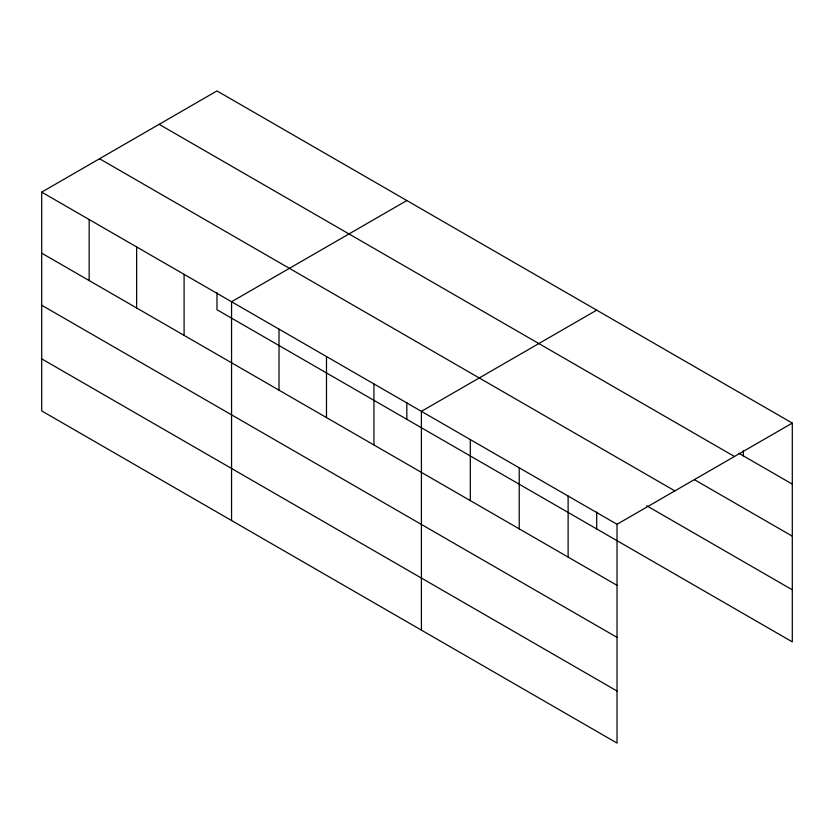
<?xml version="1.0" encoding="UTF-8"?>
<svg xmlns="http://www.w3.org/2000/svg" width="834" height="834" viewBox="0 0 834 834"><rect width="100%" height="100%" fill="white"/><g stroke="black" fill="none" stroke-linecap="round" stroke-linejoin="round"><path stroke-width="1.25" d="M41.7 192.133L617.024 524.284L617.024 743.073L41.7 410.912L41.7 192.133L216.976 90.927L792.3 423.088L792.3 641.867L216.976 309.716L216.976 292.797M406.836 200.546L231.56 301.741L231.56 520.52M596.696 310.154L421.41 411.35L421.41 630.139M617.024 524.284L792.3 423.088M738.955 453.331L792.3 484.127M159.138 124.329L734.462 456.49M694.493 479.717L792.3 536.179M99.538 158.731L674.862 490.892M646.704 505.758L792.3 589.815M41.7 253.161L617.024 585.322M41.7 305.223L617.024 637.374M41.7 358.849L617.024 691.011M743.396 450.694L743.396 455.896M596.696 512.024L596.696 528.933M568.121 496.053L568.121 557.091M519.217 467.822L519.217 528.86M470.313 439.591L470.313 500.619M406.836 402.405L406.836 419.325M373.945 383.953L373.945 444.991M326.48 356.545L326.48 417.584M279.015 329.149L279.015 390.176M184.095 274.334L184.095 335.372M136.63 246.937L136.63 307.975M89.165 219.53L89.165 280.568"/></g></svg>
